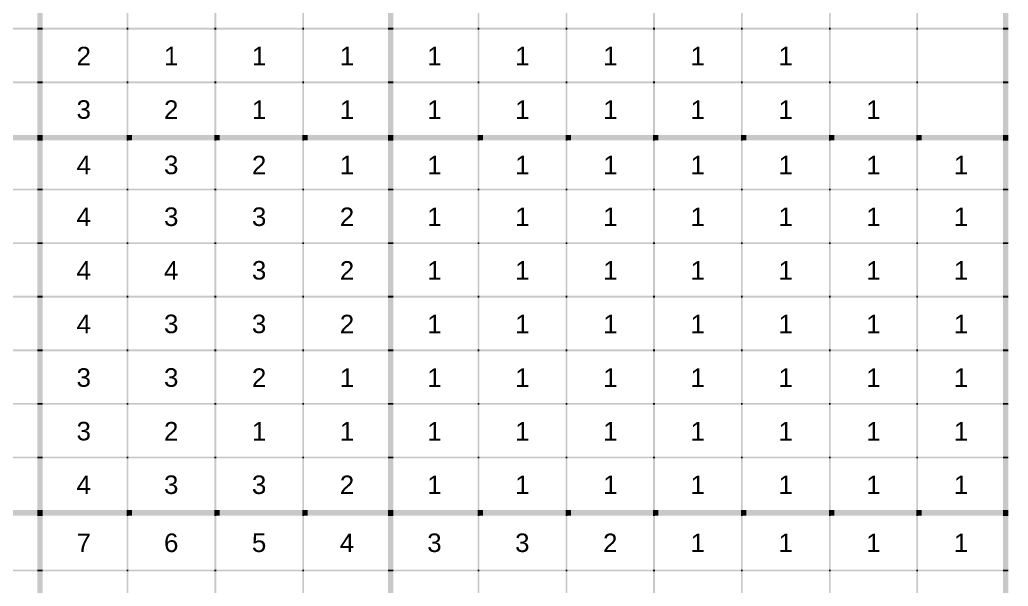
# Model space of a CAD drawing. Header units: inches. Extents: x 4293 to 10865, y -6935 to 441.
# Drawn here: x 5307 to 5572.8, y -169.7 to -17.5 of the extents above; entities that cross this region are included whole.
import ezdxf

# ---------------------------------------------------------------- set-up
doc = ezdxf.new("R2010")
doc.units = ezdxf.units.IN
doc.header["$MEASUREMENT"] = 0
doc.layers.add('PDF_Text', color=7, linetype='Continuous', lineweight=35)
doc.styles.add('PDF Arial', font='arial.ttf')

# ---------------------------------------------------------------- blocks, each defined once
blk = doc.blocks.new('A$C8dca8dff')
at = {"transparency": 33554610}
for points in [[(3.72, -5.58), (3.74, -5.58), (3.72, -5.7733), (3.74, -5.7733)], [(4.0533, -5.58), (4.06, -5.58), (4.0533, -5.7733), (4.06, -5.7733)], [(4.3817, -5.58), (4.3883, -5.58), (4.3817, -5.7733), (4.3883, -5.7733)], [(4.71, -5.58), (4.7167, -5.58), (4.71, -5.7733), (4.7167, -5.7733)], [(5.03, -5.58), (5.05, -5.58), (5.03, -5.7733), (5.05, -5.7733)], [(5.365, -5.58), (5.3717, -5.58), (5.365, -5.7733), (5.3717, -5.7733)], [(5.6933, -5.58), (5.7, -5.58), (5.6933, -5.7733), (5.7, -5.7733)], [(6.02, -5.58), (6.0267, -5.58), (6.02, -5.7733), (6.0267, -5.7733)], [(6.3483, -5.58), (6.355, -5.58), (6.3483, -5.7733), (6.355, -5.7733)], [(6.6767, -5.58), (6.6833, -5.58), (6.6767, -5.7733), (6.6833, -5.7733)], [(7.0033, -5.58), (7.01, -5.58), (7.0033, -5.7733), (7.01, -5.7733)], [(7.3267, -5.58), (7.3467, -5.58), (7.3267, -5.7733), (7.3467, -5.7733)], [(3.405, -5.7733), (3.72, -5.7733), (3.405, -5.78), (3.72, -5.78)], [(3.72, -5.7733), (3.74, -5.7733), (3.72, -5.78), (3.74, -5.78)], [(3.72, -5.78), (3.74, -5.78), (3.72, -5.9733), (3.74, -5.9733)], [(3.74, -5.7733), (4.0533, -5.7733), (3.74, -5.78), (4.0533, -5.78)], [(4.0533, -5.7733), (4.06, -5.7733), (4.0533, -5.78), (4.06, -5.78)], [(4.0533, -5.78), (4.06, -5.78), (4.0533, -5.9733), (4.06, -5.9733)], [(4.06, -5.7733), (4.3817, -5.7733), (4.06, -5.78), (4.3817, -5.78)], [(4.3817, -5.7733), (4.3883, -5.7733), (4.3817, -5.78), (4.3883, -5.78)], [(4.3817, -5.78), (4.3883, -5.78), (4.3817, -5.9733), (4.3883, -5.9733)], [(4.3883, -5.7733), (4.71, -5.7733), (4.3883, -5.78), (4.71, -5.78)], [(4.71, -5.7733), (4.7167, -5.7733), (4.71, -5.78), (4.7167, -5.78)], [(4.71, -5.78), (4.7167, -5.78), (4.71, -5.9733), (4.7167, -5.9733)], [(4.7167, -5.7733), (5.03, -5.7733), (4.7167, -5.78), (5.03, -5.78)], [(5.03, -5.7733), (5.05, -5.7733), (5.03, -5.78), (5.05, -5.78)], [(5.03, -5.78), (5.05, -5.78), (5.03, -5.9733), (5.05, -5.9733)], [(5.05, -5.7733), (5.365, -5.7733), (5.05, -5.78), (5.365, -5.78)], [(5.365, -5.7733), (5.3717, -5.7733), (5.365, -5.78), (5.3717, -5.78)], [(5.365, -5.78), (5.3717, -5.78), (5.365, -5.9733), (5.3717, -5.9733)], [(5.3717, -5.7733), (5.6933, -5.7733), (5.3717, -5.78), (5.6933, -5.78)], [(5.6933, -5.7733), (5.7, -5.7733), (5.6933, -5.78), (5.7, -5.78)], [(5.6933, -5.78), (5.7, -5.78), (5.6933, -5.9733), (5.7, -5.9733)], [(5.7, -5.7733), (6.02, -5.7733), (5.7, -5.78), (6.02, -5.78)], [(6.02, -5.7733), (6.0267, -5.7733), (6.02, -5.78), (6.0267, -5.78)], [(6.02, -5.78), (6.0267, -5.78), (6.02, -5.9733), (6.0267, -5.9733)], [(6.0267, -5.7733), (6.3483, -5.7733), (6.0267, -5.78), (6.3483, -5.78)], [(6.3483, -5.7733), (6.355, -5.7733), (6.3483, -5.78), (6.355, -5.78)], [(6.3483, -5.78), (6.355, -5.78), (6.3483, -5.9733), (6.355, -5.9733)], [(6.355, -5.7733), (6.6767, -5.7733), (6.355, -5.78), (6.6767, -5.78)], [(6.6767, -5.7733), (6.6833, -5.7733), (6.6767, -5.78), (6.6833, -5.78)], [(6.6767, -5.78), (6.6833, -5.78), (6.6767, -5.9733), (6.6833, -5.9733)], [(6.6833, -5.7733), (7.0033, -5.7733), (6.6833, -5.78), (7.0033, -5.78)], [(7.0033, -5.7733), (7.01, -5.7733), (7.0033, -5.78), (7.01, -5.78)], [(7.0033, -5.78), (7.01, -5.78), (7.0033, -5.9733), (7.01, -5.9733)], [(7.01, -5.7733), (7.3267, -5.7733), (7.01, -5.78), (7.3267, -5.78)], [(7.3267, -5.7733), (7.3467, -5.7733), (7.3267, -5.78), (7.3467, -5.78)], [(7.3267, -5.78), (7.3467, -5.78), (7.3267, -5.9733), (7.3467, -5.9733)], [(3.405, -5.9733), (3.72, -5.9733), (3.405, -5.98), (3.72, -5.98)], [(3.72, -5.9733), (3.74, -5.9733), (3.72, -5.98), (3.74, -5.98)], [(3.72, -5.98), (3.74, -5.98), (3.72, -6.1733), (3.74, -6.1733)], [(3.74, -5.9733), (4.0533, -5.9733), (3.74, -5.98), (4.0533, -5.98)], [(4.0533, -5.9733), (4.06, -5.9733), (4.0533, -5.98), (4.06, -5.98)], [(4.0533, -5.98), (4.06, -5.98), (4.0533, -6.1733), (4.06, -6.1733)], [(4.06, -5.9733), (4.3817, -5.9733), (4.06, -5.98), (4.3817, -5.98)], [(4.3817, -5.9733), (4.3883, -5.9733), (4.3817, -5.98), (4.3883, -5.98)], [(4.3817, -5.98), (4.3883, -5.98), (4.3817, -6.1733), (4.3883, -6.1733)], [(4.3883, -5.9733), (4.71, -5.9733), (4.3883, -5.98), (4.71, -5.98)], [(4.71, -5.9733), (4.7167, -5.9733), (4.71, -5.98), (4.7167, -5.98)], [(4.71, -5.98), (4.7167, -5.98), (4.71, -6.1733), (4.7167, -6.1733)], [(4.7167, -5.9733), (5.03, -5.9733), (4.7167, -5.98), (5.03, -5.98)], [(5.03, -5.9733), (5.05, -5.9733), (5.03, -5.98), (5.05, -5.98)], [(5.03, -5.98), (5.05, -5.98), (5.03, -6.1733), (5.05, -6.1733)], [(5.05, -5.9733), (5.365, -5.9733), (5.05, -5.98), (5.365, -5.98)], [(5.365, -5.9733), (5.3717, -5.9733), (5.365, -5.98), (5.3717, -5.98)], [(5.365, -5.98), (5.3717, -5.98), (5.365, -6.1733), (5.3717, -6.1733)], [(5.3717, -5.9733), (5.6933, -5.9733), (5.3717, -5.98), (5.6933, -5.98)], [(5.6933, -5.9733), (5.7, -5.9733), (5.6933, -5.98), (5.7, -5.98)], [(5.6933, -5.98), (5.7, -5.98), (5.6933, -6.1733), (5.7, -6.1733)], [(5.7, -5.9733), (6.02, -5.9733), (5.7, -5.98), (6.02, -5.98)], [(6.02, -5.9733), (6.0267, -5.9733), (6.02, -5.98), (6.0267, -5.98)], [(6.02, -5.98), (6.0267, -5.98), (6.02, -6.1733), (6.0267, -6.1733)], [(6.0267, -5.9733), (6.3483, -5.9733), (6.0267, -5.98), (6.3483, -5.98)], [(6.3483, -5.9733), (6.355, -5.9733), (6.3483, -5.98), (6.355, -5.98)], [(6.3483, -5.98), (6.355, -5.98), (6.3483, -6.1733), (6.355, -6.1733)], [(6.355, -5.9733), (6.6767, -5.9733), (6.355, -5.98), (6.6767, -5.98)], [(6.6767, -5.9733), (6.6833, -5.9733), (6.6767, -5.98), (6.6833, -5.98)], [(6.6767, -5.98), (6.6833, -5.98), (6.6767, -6.1733), (6.6833, -6.1733)], [(6.6833, -5.9733), (7.0033, -5.9733), (6.6833, -5.98), (7.0033, -5.98)], [(7.0033, -5.9733), (7.01, -5.9733), (7.0033, -5.98), (7.01, -5.98)], [(7.0033, -5.98), (7.01, -5.98), (7.0033, -6.1733), (7.01, -6.1733)], [(7.01, -5.9733), (7.3267, -5.9733), (7.01, -5.98), (7.3267, -5.98)], [(7.3267, -5.9733), (7.3467, -5.9733), (7.3267, -5.98), (7.3467, -5.98)], [(7.3267, -5.98), (7.3467, -5.98), (7.3267, -6.1733), (7.3467, -6.1733)], [(3.4183, -6.1733), (3.72, -6.1733), (3.4183, -6.1933), (3.72, -6.1933)], [(3.72, -6.1733), (3.74, -6.1733), (3.72, -6.195), (3.74, -6.195)], [(3.72, -6.195), (3.74, -6.195), (3.72, -6.3733), (3.74, -6.3733)], [(3.74, -6.1733), (4.0533, -6.1733), (3.74, -6.1933), (4.0533, -6.1933)], [(4.0533, -6.1733), (4.0733, -6.1733), (4.0533, -6.1933), (4.0733, -6.1933)], [(4.0533, -6.1933), (4.06, -6.1933), (4.0533, -6.195), (4.06, -6.195)], [(4.0533, -6.195), (4.06, -6.195), (4.0533, -6.3733), (4.06, -6.3733)], [(4.0733, -6.1733), (4.3817, -6.1733), (4.0733, -6.1933), (4.3817, -6.1933)], [(4.3817, -6.1733), (4.4017, -6.1733), (4.3817, -6.1933), (4.4017, -6.1933)], [(4.3817, -6.1933), (4.3883, -6.1933), (4.3817, -6.195), (4.3883, -6.195)], [(4.3817, -6.195), (4.3883, -6.195), (4.3817, -6.3733), (4.3883, -6.3733)], [(4.4017, -6.1733), (4.71, -6.1733), (4.4017, -6.1933), (4.71, -6.1933)], [(4.71, -6.1733), (4.73, -6.1733), (4.71, -6.1933), (4.73, -6.1933)], [(4.71, -6.1933), (4.7167, -6.1933), (4.71, -6.195), (4.7167, -6.195)], [(4.71, -6.195), (4.7167, -6.195), (4.71, -6.3733), (4.7167, -6.3733)], [(4.73, -6.1733), (5.03, -6.1733), (4.73, -6.1933), (5.03, -6.1933)], [(5.03, -6.1733), (5.05, -6.1733), (5.03, -6.195), (5.05, -6.195)], [(5.03, -6.195), (5.05, -6.195), (5.03, -6.3733), (5.05, -6.3733)], [(5.05, -6.1733), (5.365, -6.1733), (5.05, -6.1933), (5.365, -6.1933)], [(5.365, -6.1733), (5.385, -6.1733), (5.365, -6.1933), (5.385, -6.1933)], [(5.365, -6.1933), (5.3717, -6.1933), (5.365, -6.195), (5.3717, -6.195)], [(5.365, -6.195), (5.3717, -6.195), (5.365, -6.3733), (5.3717, -6.3733)], [(5.385, -6.1733), (5.6933, -6.1733), (5.385, -6.1933), (5.6933, -6.1933)], [(5.6933, -6.1733), (5.7133, -6.1733), (5.6933, -6.1933), (5.7133, -6.1933)], [(5.6933, -6.1933), (5.7, -6.1933), (5.6933, -6.195), (5.7, -6.195)], [(5.6933, -6.195), (5.7, -6.195), (5.6933, -6.3733), (5.7, -6.3733)], [(5.7133, -6.1733), (6.02, -6.1733), (5.7133, -6.1933), (6.02, -6.1933)], [(6.02, -6.1733), (6.04, -6.1733), (6.02, -6.1933), (6.04, -6.1933)], [(6.02, -6.1933), (6.0267, -6.1933), (6.02, -6.195), (6.0267, -6.195)], [(6.02, -6.195), (6.0267, -6.195), (6.02, -6.3733), (6.0267, -6.3733)], [(6.04, -6.1733), (6.3483, -6.1733), (6.04, -6.1933), (6.3483, -6.1933)], [(6.3483, -6.1733), (6.3683, -6.1733), (6.3483, -6.1933), (6.3683, -6.1933)], [(6.3483, -6.1933), (6.355, -6.1933), (6.3483, -6.195), (6.355, -6.195)], [(6.3483, -6.195), (6.355, -6.195), (6.3483, -6.3733), (6.355, -6.3733)], [(6.3683, -6.1733), (6.6767, -6.1733), (6.3683, -6.1933), (6.6767, -6.1933)], [(6.6767, -6.1733), (6.6967, -6.1733), (6.6767, -6.1933), (6.6967, -6.1933)], [(6.6767, -6.1933), (6.6833, -6.1933), (6.6767, -6.195), (6.6833, -6.195)], [(6.6767, -6.195), (6.6833, -6.195), (6.6767, -6.3733), (6.6833, -6.3733)], [(6.6967, -6.1733), (7.0033, -6.1733), (6.6967, -6.1933), (7.0033, -6.1933)], [(7.0033, -6.1733), (7.0233, -6.1733), (7.0033, -6.1933), (7.0233, -6.1933)], [(7.0033, -6.1933), (7.01, -6.1933), (7.0033, -6.195), (7.01, -6.195)], [(7.0033, -6.195), (7.01, -6.195), (7.0033, -6.3733), (7.01, -6.3733)], [(7.0233, -6.1733), (7.3267, -6.1733), (7.0233, -6.1933), (7.3267, -6.1933)], [(7.3267, -6.1733), (7.3467, -6.1733), (7.3267, -6.195), (7.3467, -6.195)], [(7.3267, -6.195), (7.3467, -6.195), (7.3267, -6.3733), (7.3467, -6.3733)], [(3.405, -6.3733), (3.72, -6.3733), (3.405, -6.38), (3.72, -6.38)], [(3.72, -6.3733), (3.74, -6.3733), (3.72, -6.38), (3.74, -6.38)], [(3.72, -6.38), (3.74, -6.38), (3.72, -6.5733), (3.74, -6.5733)], [(3.74, -6.3733), (4.0533, -6.3733), (3.74, -6.38), (4.0533, -6.38)], [(4.0533, -6.3733), (4.06, -6.3733), (4.0533, -6.38), (4.06, -6.38)], [(4.0533, -6.38), (4.06, -6.38), (4.0533, -6.5733), (4.06, -6.5733)], [(4.06, -6.3733), (4.3817, -6.3733), (4.06, -6.38), (4.3817, -6.38)], [(4.3817, -6.3733), (4.3883, -6.3733), (4.3817, -6.38), (4.3883, -6.38)], [(4.3817, -6.38), (4.3883, -6.38), (4.3817, -6.5733), (4.3883, -6.5733)], [(4.3883, -6.3733), (4.71, -6.3733), (4.3883, -6.38), (4.71, -6.38)], [(4.71, -6.3733), (4.7167, -6.3733), (4.71, -6.38), (4.7167, -6.38)], [(4.71, -6.38), (4.7167, -6.38), (4.71, -6.5733), (4.7167, -6.5733)], [(4.7167, -6.3733), (5.03, -6.3733), (4.7167, -6.38), (5.03, -6.38)], [(5.03, -6.3733), (5.05, -6.3733), (5.03, -6.38), (5.05, -6.38)], [(5.03, -6.38), (5.05, -6.38), (5.03, -6.5733), (5.05, -6.5733)], [(5.05, -6.3733), (5.365, -6.3733), (5.05, -6.38), (5.365, -6.38)], [(5.365, -6.3733), (5.3717, -6.3733), (5.365, -6.38), (5.3717, -6.38)], [(5.365, -6.38), (5.3717, -6.38), (5.365, -6.5733), (5.3717, -6.5733)], [(5.3717, -6.3733), (5.6933, -6.3733), (5.3717, -6.38), (5.6933, -6.38)], [(5.6933, -6.3733), (5.7, -6.3733), (5.6933, -6.38), (5.7, -6.38)], [(5.6933, -6.38), (5.7, -6.38), (5.6933, -6.5733), (5.7, -6.5733)], [(5.7, -6.3733), (6.02, -6.3733), (5.7, -6.38), (6.02, -6.38)], [(6.02, -6.3733), (6.0267, -6.3733), (6.02, -6.38), (6.0267, -6.38)], [(6.02, -6.38), (6.0267, -6.38), (6.02, -6.5733), (6.0267, -6.5733)], [(6.0267, -6.3733), (6.3483, -6.3733), (6.0267, -6.38), (6.3483, -6.38)], [(6.3483, -6.3733), (6.355, -6.3733), (6.3483, -6.38), (6.355, -6.38)], [(6.3483, -6.38), (6.355, -6.38), (6.3483, -6.5733), (6.355, -6.5733)], [(6.355, -6.3733), (6.6767, -6.3733), (6.355, -6.38), (6.6767, -6.38)], [(6.6767, -6.3733), (6.6833, -6.3733), (6.6767, -6.38), (6.6833, -6.38)], [(6.6767, -6.38), (6.6833, -6.38), (6.6767, -6.5733), (6.6833, -6.5733)], [(6.6833, -6.3733), (7.0033, -6.3733), (6.6833, -6.38), (7.0033, -6.38)], [(7.0033, -6.3733), (7.01, -6.3733), (7.0033, -6.38), (7.01, -6.38)], [(7.0033, -6.38), (7.01, -6.38), (7.0033, -6.5733), (7.01, -6.5733)], [(7.01, -6.3733), (7.3267, -6.3733), (7.01, -6.38), (7.3267, -6.38)], [(7.3267, -6.3733), (7.3467, -6.3733), (7.3267, -6.38), (7.3467, -6.38)], [(7.3267, -6.38), (7.3467, -6.38), (7.3267, -6.5733), (7.3467, -6.5733)], [(3.405, -6.5733), (3.72, -6.5733), (3.405, -6.58), (3.72, -6.58)], [(3.72, -6.5733), (3.74, -6.5733), (3.72, -6.58), (3.74, -6.58)], [(3.72, -6.58), (3.74, -6.58), (3.72, -6.7733), (3.74, -6.7733)], [(3.74, -6.5733), (4.0533, -6.5733), (3.74, -6.58), (4.0533, -6.58)], [(4.0533, -6.5733), (4.06, -6.5733), (4.0533, -6.58), (4.06, -6.58)], [(4.0533, -6.58), (4.06, -6.58), (4.0533, -6.7733), (4.06, -6.7733)], [(4.06, -6.5733), (4.3817, -6.5733), (4.06, -6.58), (4.3817, -6.58)], [(4.3817, -6.5733), (4.3883, -6.5733), (4.3817, -6.58), (4.3883, -6.58)], [(4.3817, -6.58), (4.3883, -6.58), (4.3817, -6.7733), (4.3883, -6.7733)], [(4.3883, -6.5733), (4.71, -6.5733), (4.3883, -6.58), (4.71, -6.58)], [(4.71, -6.5733), (4.7167, -6.5733), (4.71, -6.58), (4.7167, -6.58)], [(4.71, -6.58), (4.7167, -6.58), (4.71, -6.7733), (4.7167, -6.7733)], [(4.7167, -6.5733), (5.03, -6.5733), (4.7167, -6.58), (5.03, -6.58)], [(5.03, -6.5733), (5.05, -6.5733), (5.03, -6.58), (5.05, -6.58)], [(5.03, -6.58), (5.05, -6.58), (5.03, -6.7733), (5.05, -6.7733)], [(5.05, -6.5733), (5.365, -6.5733), (5.05, -6.58), (5.365, -6.58)], [(5.365, -6.5733), (5.3717, -6.5733), (5.365, -6.58), (5.3717, -6.58)], [(5.365, -6.58), (5.3717, -6.58), (5.365, -6.7733), (5.3717, -6.7733)], [(5.3717, -6.5733), (5.6933, -6.5733), (5.3717, -6.58), (5.6933, -6.58)], [(5.6933, -6.5733), (5.7, -6.5733), (5.6933, -6.58), (5.7, -6.58)], [(5.6933, -6.58), (5.7, -6.58), (5.6933, -6.7733), (5.7, -6.7733)], [(5.7, -6.5733), (6.02, -6.5733), (5.7, -6.58), (6.02, -6.58)], [(6.02, -6.5733), (6.0267, -6.5733), (6.02, -6.58), (6.0267, -6.58)], [(6.02, -6.58), (6.0267, -6.58), (6.02, -6.7733), (6.0267, -6.7733)], [(6.0267, -6.5733), (6.3483, -6.5733), (6.0267, -6.58), (6.3483, -6.58)], [(6.3483, -6.5733), (6.355, -6.5733), (6.3483, -6.58), (6.355, -6.58)], [(6.3483, -6.58), (6.355, -6.58), (6.3483, -6.7733), (6.355, -6.7733)], [(6.355, -6.5733), (6.6767, -6.5733), (6.355, -6.58), (6.6767, -6.58)], [(6.6767, -6.5733), (6.6833, -6.5733), (6.6767, -6.58), (6.6833, -6.58)], [(6.6767, -6.58), (6.6833, -6.58), (6.6767, -6.7733), (6.6833, -6.7733)], [(6.6833, -6.5733), (7.0033, -6.5733), (6.6833, -6.58), (7.0033, -6.58)], [(7.0033, -6.5733), (7.01, -6.5733), (7.0033, -6.58), (7.01, -6.58)], [(7.0033, -6.58), (7.01, -6.58), (7.0033, -6.7733), (7.01, -6.7733)], [(7.01, -6.5733), (7.3267, -6.5733), (7.01, -6.58), (7.3267, -6.58)], [(7.3267, -6.5733), (7.3467, -6.5733), (7.3267, -6.58), (7.3467, -6.58)], [(7.3267, -6.58), (7.3467, -6.58), (7.3267, -6.7733), (7.3467, -6.7733)], [(3.405, -6.7733), (3.72, -6.7733), (3.405, -6.78), (3.72, -6.78)], [(3.72, -6.7733), (3.74, -6.7733), (3.72, -6.78), (3.74, -6.78)], [(3.72, -6.78), (3.74, -6.78), (3.72, -6.9733), (3.74, -6.9733)], [(3.74, -6.7733), (4.0533, -6.7733), (3.74, -6.78), (4.0533, -6.78)], [(4.0533, -6.7733), (4.06, -6.7733), (4.0533, -6.78), (4.06, -6.78)], [(4.0533, -6.78), (4.06, -6.78), (4.0533, -6.9733), (4.06, -6.9733)], [(4.06, -6.7733), (4.3817, -6.7733), (4.06, -6.78), (4.3817, -6.78)], [(4.3817, -6.7733), (4.3883, -6.7733), (4.3817, -6.78), (4.3883, -6.78)], [(4.3817, -6.78), (4.3883, -6.78), (4.3817, -6.9733), (4.3883, -6.9733)], [(4.3883, -6.7733), (4.71, -6.7733), (4.3883, -6.78), (4.71, -6.78)], [(4.71, -6.7733), (4.7167, -6.7733), (4.71, -6.78), (4.7167, -6.78)], [(4.71, -6.78), (4.7167, -6.78), (4.71, -6.9733), (4.7167, -6.9733)], [(4.7167, -6.7733), (5.03, -6.7733), (4.7167, -6.78), (5.03, -6.78)], [(5.03, -6.7733), (5.05, -6.7733), (5.03, -6.78), (5.05, -6.78)], [(5.03, -6.78), (5.05, -6.78), (5.03, -6.9733), (5.05, -6.9733)], [(5.05, -6.7733), (5.365, -6.7733), (5.05, -6.78), (5.365, -6.78)], [(5.365, -6.7733), (5.3717, -6.7733), (5.365, -6.78), (5.3717, -6.78)], [(5.365, -6.78), (5.3717, -6.78), (5.365, -6.9733), (5.3717, -6.9733)], [(5.3717, -6.7733), (5.6933, -6.7733), (5.3717, -6.78), (5.6933, -6.78)], [(5.6933, -6.7733), (5.7, -6.7733), (5.6933, -6.78), (5.7, -6.78)], [(5.6933, -6.78), (5.7, -6.78), (5.6933, -6.9733), (5.7, -6.9733)], [(5.7, -6.7733), (6.02, -6.7733), (5.7, -6.78), (6.02, -6.78)], [(6.02, -6.7733), (6.0267, -6.7733), (6.02, -6.78), (6.0267, -6.78)], [(6.02, -6.78), (6.0267, -6.78), (6.02, -6.9733), (6.0267, -6.9733)], [(6.0267, -6.7733), (6.3483, -6.7733), (6.0267, -6.78), (6.3483, -6.78)], [(6.3483, -6.7733), (6.355, -6.7733), (6.3483, -6.78), (6.355, -6.78)], [(6.3483, -6.78), (6.355, -6.78), (6.3483, -6.9733), (6.355, -6.9733)], [(6.355, -6.7733), (6.6767, -6.7733), (6.355, -6.78), (6.6767, -6.78)], [(6.6767, -6.7733), (6.6833, -6.7733), (6.6767, -6.78), (6.6833, -6.78)], [(6.6767, -6.78), (6.6833, -6.78), (6.6767, -6.9733), (6.6833, -6.9733)], [(6.6833, -6.7733), (7.0033, -6.7733), (6.6833, -6.78), (7.0033, -6.78)], [(7.0033, -6.7733), (7.01, -6.7733), (7.0033, -6.78), (7.01, -6.78)], [(7.0033, -6.78), (7.01, -6.78), (7.0033, -6.9733), (7.01, -6.9733)], [(7.01, -6.7733), (7.3267, -6.7733), (7.01, -6.78), (7.3267, -6.78)], [(7.3267, -6.7733), (7.3467, -6.7733), (7.3267, -6.78), (7.3467, -6.78)], [(7.3267, -6.78), (7.3467, -6.78), (7.3267, -6.9733), (7.3467, -6.9733)], [(3.405, -6.9733), (3.72, -6.9733), (3.405, -6.98), (3.72, -6.98)], [(3.72, -6.9733), (3.74, -6.9733), (3.72, -6.98), (3.74, -6.98)], [(3.74, -6.9733), (4.0533, -6.9733), (3.74, -6.98), (4.0533, -6.98)], [(4.0533, -6.9733), (4.06, -6.9733), (4.0533, -6.98), (4.06, -6.98)], [(4.06, -6.9733), (4.3817, -6.9733), (4.06, -6.98), (4.3817, -6.98)], [(4.3817, -6.9733), (4.3883, -6.9733), (4.3817, -6.98), (4.3883, -6.98)], [(4.3883, -6.9733), (4.71, -6.9733), (4.3883, -6.98), (4.71, -6.98)], [(4.71, -6.9733), (4.7167, -6.9733), (4.71, -6.98), (4.7167, -6.98)], [(4.7167, -6.9733), (5.03, -6.9733), (4.7167, -6.98), (5.03, -6.98)], [(5.03, -6.9733), (5.05, -6.9733), (5.03, -6.98), (5.05, -6.98)], [(5.05, -6.9733), (5.365, -6.9733), (5.05, -6.98), (5.365, -6.98)], [(5.365, -6.9733), (5.3717, -6.9733), (5.365, -6.98), (5.3717, -6.98)], [(5.3717, -6.9733), (5.6933, -6.9733), (5.3717, -6.98), (5.6933, -6.98)], [(5.6933, -6.9733), (5.7, -6.9733), (5.6933, -6.98), (5.7, -6.98)], [(5.7, -6.9733), (6.02, -6.9733), (5.7, -6.98), (6.02, -6.98)], [(6.02, -6.9733), (6.0267, -6.9733), (6.02, -6.98), (6.0267, -6.98)], [(6.0267, -6.9733), (6.3483, -6.9733), (6.0267, -6.98), (6.3483, -6.98)], [(6.3483, -6.9733), (6.355, -6.9733), (6.3483, -6.98), (6.355, -6.98)], [(6.355, -6.9733), (6.6767, -6.9733), (6.355, -6.98), (6.6767, -6.98)], [(6.6767, -6.9733), (6.6833, -6.9733), (6.6767, -6.98), (6.6833, -6.98)], [(6.6833, -6.9733), (7.0033, -6.9733), (6.6833, -6.98), (7.0033, -6.98)], [(7.0033, -6.9733), (7.01, -6.9733), (7.0033, -6.98), (7.01, -6.98)], [(7.01, -6.9733), (7.3267, -6.9733), (7.01, -6.98), (7.3267, -6.98)], [(7.3267, -6.9733), (7.3467, -6.9733), (7.3267, -6.98), (7.3467, -6.98)], [(3.72, -6.98), (3.74, -6.98), (3.72, -7.1733), (3.74, -7.1733)], [(4.0533, -6.98), (4.06, -6.98), (4.0533, -7.1733), (4.06, -7.1733)], [(4.3817, -6.98), (4.3883, -6.98), (4.3817, -7.1733), (4.3883, -7.1733)], [(4.71, -6.98), (4.7167, -6.98), (4.71, -7.1733), (4.7167, -7.1733)], [(5.03, -6.98), (5.05, -6.98), (5.03, -7.1733), (5.05, -7.1733)], [(5.365, -6.98), (5.3717, -6.98), (5.365, -7.1733), (5.3717, -7.1733)], [(5.6933, -6.98), (5.7, -6.98), (5.6933, -7.1733), (5.7, -7.1733)], [(6.02, -6.98), (6.0267, -6.98), (6.02, -7.1733), (6.0267, -7.1733)], [(6.3483, -6.98), (6.355, -6.98), (6.3483, -7.1733), (6.355, -7.1733)], [(6.6767, -6.98), (6.6833, -6.98), (6.6767, -7.1733), (6.6833, -7.1733)], [(7.0033, -6.98), (7.01, -6.98), (7.0033, -7.1733), (7.01, -7.1733)], [(7.3267, -6.98), (7.3467, -6.98), (7.3267, -7.1733), (7.3467, -7.1733)], [(3.405, -7.1733), (3.72, -7.1733), (3.405, -7.18), (3.72, -7.18)], [(3.72, -7.1733), (3.74, -7.1733), (3.72, -7.18), (3.74, -7.18)], [(3.72, -7.18), (3.74, -7.18), (3.72, -7.3733), (3.74, -7.3733)], [(3.74, -7.1733), (4.0533, -7.1733), (3.74, -7.18), (4.0533, -7.18)], [(4.0533, -7.1733), (4.06, -7.1733), (4.0533, -7.18), (4.06, -7.18)], [(4.0533, -7.18), (4.06, -7.18), (4.0533, -7.3733), (4.06, -7.3733)], [(4.06, -7.1733), (4.3817, -7.1733), (4.06, -7.18), (4.3817, -7.18)], [(4.3817, -7.1733), (4.3883, -7.1733), (4.3817, -7.18), (4.3883, -7.18)], [(4.3817, -7.18), (4.3883, -7.18), (4.3817, -7.3733), (4.3883, -7.3733)], [(4.3883, -7.1733), (4.71, -7.1733), (4.3883, -7.18), (4.71, -7.18)], [(4.71, -7.1733), (4.7167, -7.1733), (4.71, -7.18), (4.7167, -7.18)], [(4.71, -7.18), (4.7167, -7.18), (4.71, -7.3733), (4.7167, -7.3733)], [(4.7167, -7.1733), (5.03, -7.1733), (4.7167, -7.18), (5.03, -7.18)], [(5.03, -7.1733), (5.05, -7.1733), (5.03, -7.18), (5.05, -7.18)], [(5.03, -7.18), (5.05, -7.18), (5.03, -7.3733), (5.05, -7.3733)], [(5.05, -7.1733), (5.365, -7.1733), (5.05, -7.18), (5.365, -7.18)], [(5.365, -7.1733), (5.3717, -7.1733), (5.365, -7.18), (5.3717, -7.18)], [(5.365, -7.18), (5.3717, -7.18), (5.365, -7.3733), (5.3717, -7.3733)], [(5.3717, -7.1733), (5.6933, -7.1733), (5.3717, -7.18), (5.6933, -7.18)], [(5.6933, -7.1733), (5.7, -7.1733), (5.6933, -7.18), (5.7, -7.18)], [(5.6933, -7.18), (5.7, -7.18), (5.6933, -7.3733), (5.7, -7.3733)], [(5.7, -7.1733), (6.02, -7.1733), (5.7, -7.18), (6.02, -7.18)], [(6.02, -7.1733), (6.0267, -7.1733), (6.02, -7.18), (6.0267, -7.18)], [(6.02, -7.18), (6.0267, -7.18), (6.02, -7.3733), (6.0267, -7.3733)], [(6.0267, -7.1733), (6.3483, -7.1733), (6.0267, -7.18), (6.3483, -7.18)], [(6.3483, -7.1733), (6.355, -7.1733), (6.3483, -7.18), (6.355, -7.18)], [(6.3483, -7.18), (6.355, -7.18), (6.3483, -7.3733), (6.355, -7.3733)], [(6.355, -7.1733), (6.6767, -7.1733), (6.355, -7.18), (6.6767, -7.18)], [(6.6767, -7.1733), (6.6833, -7.1733), (6.6767, -7.18), (6.6833, -7.18)], [(6.6767, -7.18), (6.6833, -7.18), (6.6767, -7.3733), (6.6833, -7.3733)], [(6.6833, -7.1733), (7.0033, -7.1733), (6.6833, -7.18), (7.0033, -7.18)], [(7.0033, -7.1733), (7.01, -7.1733), (7.0033, -7.18), (7.01, -7.18)], [(7.0033, -7.18), (7.01, -7.18), (7.0033, -7.3733), (7.01, -7.3733)], [(7.01, -7.1733), (7.3267, -7.1733), (7.01, -7.18), (7.3267, -7.18)], [(7.3267, -7.1733), (7.3467, -7.1733), (7.3267, -7.18), (7.3467, -7.18)], [(7.3267, -7.18), (7.3467, -7.18), (7.3267, -7.3733), (7.3467, -7.3733)], [(3.405, -7.3733), (3.72, -7.3733), (3.405, -7.38), (3.72, -7.38)], [(3.72, -7.3733), (3.74, -7.3733), (3.72, -7.38), (3.74, -7.38)], [(3.72, -7.38), (3.74, -7.38), (3.72, -7.5733), (3.74, -7.5733)], [(3.74, -7.3733), (4.0533, -7.3733), (3.74, -7.38), (4.0533, -7.38)], [(4.0533, -7.3733), (4.06, -7.3733), (4.0533, -7.38), (4.06, -7.38)], [(4.0533, -7.38), (4.06, -7.38), (4.0533, -7.5733), (4.06, -7.5733)], [(4.06, -7.3733), (4.3817, -7.3733), (4.06, -7.38), (4.3817, -7.38)], [(4.3817, -7.3733), (4.3883, -7.3733), (4.3817, -7.38), (4.3883, -7.38)], [(4.3817, -7.38), (4.3883, -7.38), (4.3817, -7.5733), (4.3883, -7.5733)], [(4.3883, -7.3733), (4.71, -7.3733), (4.3883, -7.38), (4.71, -7.38)], [(4.71, -7.3733), (4.7167, -7.3733), (4.71, -7.38), (4.7167, -7.38)], [(4.71, -7.38), (4.7167, -7.38), (4.71, -7.5733), (4.7167, -7.5733)], [(4.7167, -7.3733), (5.03, -7.3733), (4.7167, -7.38), (5.03, -7.38)], [(5.03, -7.3733), (5.05, -7.3733), (5.03, -7.38), (5.05, -7.38)], [(5.03, -7.38), (5.05, -7.38), (5.03, -7.5733), (5.05, -7.5733)], [(5.05, -7.3733), (5.365, -7.3733), (5.05, -7.38), (5.365, -7.38)], [(5.365, -7.3733), (5.3717, -7.3733), (5.365, -7.38), (5.3717, -7.38)], [(5.365, -7.38), (5.3717, -7.38), (5.365, -7.5733), (5.3717, -7.5733)], [(5.3717, -7.3733), (5.6933, -7.3733), (5.3717, -7.38), (5.6933, -7.38)], [(5.6933, -7.3733), (5.7, -7.3733), (5.6933, -7.38), (5.7, -7.38)], [(5.6933, -7.38), (5.7, -7.38), (5.6933, -7.5733), (5.7, -7.5733)], [(5.7, -7.3733), (6.02, -7.3733), (5.7, -7.38), (6.02, -7.38)], [(6.02, -7.3733), (6.0267, -7.3733), (6.02, -7.38), (6.0267, -7.38)], [(6.02, -7.38), (6.0267, -7.38), (6.02, -7.5733), (6.0267, -7.5733)], [(6.0267, -7.3733), (6.3483, -7.3733), (6.0267, -7.38), (6.3483, -7.38)], [(6.3483, -7.3733), (6.355, -7.3733), (6.3483, -7.38), (6.355, -7.38)], [(6.3483, -7.38), (6.355, -7.38), (6.3483, -7.5733), (6.355, -7.5733)], [(6.355, -7.3733), (6.6767, -7.3733), (6.355, -7.38), (6.6767, -7.38)], [(6.6767, -7.3733), (6.6833, -7.3733), (6.6767, -7.38), (6.6833, -7.38)], [(6.6767, -7.38), (6.6833, -7.38), (6.6767, -7.5733), (6.6833, -7.5733)], [(6.6833, -7.3733), (7.0033, -7.3733), (6.6833, -7.38), (7.0033, -7.38)], [(7.0033, -7.3733), (7.01, -7.3733), (7.0033, -7.38), (7.01, -7.38)], [(7.0033, -7.38), (7.01, -7.38), (7.0033, -7.5733), (7.01, -7.5733)], [(7.01, -7.3733), (7.3267, -7.3733), (7.01, -7.38), (7.3267, -7.38)], [(7.3267, -7.3733), (7.3467, -7.3733), (7.3267, -7.38), (7.3467, -7.38)], [(7.3267, -7.38), (7.3467, -7.38), (7.3267, -7.5733), (7.3467, -7.5733)], [(3.4183, -7.5733), (3.72, -7.5733), (3.4183, -7.5933), (3.72, -7.5933)], [(3.72, -7.5733), (3.74, -7.5733), (3.72, -7.595), (3.74, -7.595)], [(3.72, -7.595), (3.74, -7.595), (3.72, -7.795), (3.74, -7.795)], [(3.74, -7.5733), (4.0533, -7.5733), (3.74, -7.5933), (4.0533, -7.5933)], [(4.0533, -7.5733), (4.0733, -7.5733), (4.0533, -7.5933), (4.0733, -7.5933)], [(4.0533, -7.5933), (4.06, -7.5933), (4.0533, -7.595), (4.06, -7.595)], [(4.0533, -7.595), (4.06, -7.595), (4.0533, -7.795), (4.06, -7.795)], [(4.0733, -7.5733), (4.3817, -7.5733), (4.0733, -7.5933), (4.3817, -7.5933)], [(4.3817, -7.5733), (4.4017, -7.5733), (4.3817, -7.5933), (4.4017, -7.5933)], [(4.3817, -7.5933), (4.3883, -7.5933), (4.3817, -7.595), (4.3883, -7.595)], [(4.3817, -7.595), (4.3883, -7.595), (4.3817, -7.795), (4.3883, -7.795)], [(4.4017, -7.5733), (4.71, -7.5733), (4.4017, -7.5933), (4.71, -7.5933)], [(4.71, -7.5733), (4.73, -7.5733), (4.71, -7.5933), (4.73, -7.5933)], [(4.71, -7.5933), (4.7167, -7.5933), (4.71, -7.595), (4.7167, -7.595)], [(4.71, -7.595), (4.7167, -7.595), (4.71, -7.795), (4.7167, -7.795)], [(4.73, -7.5733), (5.03, -7.5733), (4.73, -7.5933), (5.03, -7.5933)], [(5.03, -7.5733), (5.05, -7.5733), (5.03, -7.595), (5.05, -7.595)], [(5.03, -7.595), (5.05, -7.595), (5.03, -7.795), (5.05, -7.795)], [(5.05, -7.5733), (5.365, -7.5733), (5.05, -7.5933), (5.365, -7.5933)], [(5.365, -7.5733), (5.385, -7.5733), (5.365, -7.5933), (5.385, -7.5933)], [(5.365, -7.5933), (5.3717, -7.5933), (5.365, -7.595), (5.3717, -7.595)], [(5.365, -7.595), (5.3717, -7.595), (5.365, -7.795), (5.3717, -7.795)], [(5.385, -7.5733), (5.6933, -7.5733), (5.385, -7.5933), (5.6933, -7.5933)], [(5.6933, -7.5733), (5.7133, -7.5733), (5.6933, -7.5933), (5.7133, -7.5933)], [(5.6933, -7.5933), (5.7, -7.5933), (5.6933, -7.595), (5.7, -7.595)], [(5.6933, -7.595), (5.7, -7.595), (5.6933, -7.795), (5.7, -7.795)], [(5.7133, -7.5733), (6.02, -7.5733), (5.7133, -7.5933), (6.02, -7.5933)], [(6.02, -7.5733), (6.04, -7.5733), (6.02, -7.5933), (6.04, -7.5933)], [(6.02, -7.5933), (6.0267, -7.5933), (6.02, -7.595), (6.0267, -7.595)], [(6.02, -7.595), (6.0267, -7.595), (6.02, -7.795), (6.0267, -7.795)], [(6.04, -7.5733), (6.3483, -7.5733), (6.04, -7.5933), (6.3483, -7.5933)], [(6.3483, -7.5733), (6.3683, -7.5733), (6.3483, -7.5933), (6.3683, -7.5933)], [(6.3483, -7.5933), (6.355, -7.5933), (6.3483, -7.595), (6.355, -7.595)], [(6.3483, -7.595), (6.355, -7.595), (6.3483, -7.795), (6.355, -7.795)], [(6.3683, -7.5733), (6.6767, -7.5733), (6.3683, -7.5933), (6.6767, -7.5933)], [(6.6767, -7.5733), (6.6967, -7.5733), (6.6767, -7.5933), (6.6967, -7.5933)], [(6.6767, -7.5933), (6.6833, -7.5933), (6.6767, -7.595), (6.6833, -7.595)], [(6.6767, -7.595), (6.6833, -7.595), (6.6767, -7.795), (6.6833, -7.795)], [(6.6967, -7.5733), (7.0033, -7.5733), (6.6967, -7.5933), (7.0033, -7.5933)], [(7.0033, -7.5733), (7.0233, -7.5733), (7.0033, -7.5933), (7.0233, -7.5933)], [(7.0033, -7.5933), (7.01, -7.5933), (7.0033, -7.595), (7.01, -7.595)], [(7.0033, -7.595), (7.01, -7.595), (7.0033, -7.795), (7.01, -7.795)], [(7.0233, -7.5733), (7.3267, -7.5733), (7.0233, -7.5933), (7.3267, -7.5933)], [(7.3267, -7.5733), (7.3467, -7.5733), (7.3267, -7.595), (7.3467, -7.595)], [(7.3267, -7.595), (7.3467, -7.595), (7.3267, -7.795), (7.3467, -7.795)], [(3.405, -7.795), (3.72, -7.795), (3.405, -7.8017), (3.72, -7.8017)], [(3.72, -7.795), (3.74, -7.795), (3.72, -7.8017), (3.74, -7.8017)], [(3.72, -7.8017), (3.74, -7.8017), (3.72, -8.015), (3.74, -8.015)], [(3.74, -7.795), (4.0533, -7.795), (3.74, -7.8017), (4.0533, -7.8017)], [(4.0533, -7.795), (4.06, -7.795), (4.0533, -7.8017), (4.06, -7.8017)], [(4.0533, -7.8017), (4.06, -7.8017), (4.0533, -8.015), (4.06, -8.015)], [(4.06, -7.795), (4.3817, -7.795), (4.06, -7.8017), (4.3817, -7.8017)], [(4.3817, -7.795), (4.3883, -7.795), (4.3817, -7.8017), (4.3883, -7.8017)], [(4.3817, -7.8017), (4.3883, -7.8017), (4.3817, -8.015), (4.3883, -8.015)], [(4.3883, -7.795), (4.71, -7.795), (4.3883, -7.8017), (4.71, -7.8017)], [(4.71, -7.795), (4.7167, -7.795), (4.71, -7.8017), (4.7167, -7.8017)], [(4.71, -7.8017), (4.7167, -7.8017), (4.71, -8.015), (4.7167, -8.015)], [(4.7167, -7.795), (5.03, -7.795), (4.7167, -7.8017), (5.03, -7.8017)], [(5.03, -7.795), (5.05, -7.795), (5.03, -7.8017), (5.05, -7.8017)], [(5.03, -7.8017), (5.05, -7.8017), (5.03, -8.015), (5.05, -8.015)], [(5.05, -7.795), (5.365, -7.795), (5.05, -7.8017), (5.365, -7.8017)], [(5.365, -7.795), (5.3717, -7.795), (5.365, -7.8017), (5.3717, -7.8017)], [(5.365, -7.8017), (5.3717, -7.8017), (5.365, -8.015), (5.3717, -8.015)], [(5.3717, -7.795), (5.6933, -7.795), (5.3717, -7.8017), (5.6933, -7.8017)], [(5.6933, -7.795), (5.7, -7.795), (5.6933, -7.8017), (5.7, -7.8017)], [(5.6933, -7.8017), (5.7, -7.8017), (5.6933, -8.015), (5.7, -8.015)], [(5.7, -7.795), (6.02, -7.795), (5.7, -7.8017), (6.02, -7.8017)], [(6.02, -7.795), (6.0267, -7.795), (6.02, -7.8017), (6.0267, -7.8017)], [(6.02, -7.8017), (6.0267, -7.8017), (6.02, -8.015), (6.0267, -8.015)], [(6.0267, -7.795), (6.3483, -7.795), (6.0267, -7.8017), (6.3483, -7.8017)], [(6.3483, -7.795), (6.355, -7.795), (6.3483, -7.8017), (6.355, -7.8017)], [(6.3483, -7.8017), (6.355, -7.8017), (6.3483, -8.015), (6.355, -8.015)], [(6.355, -7.795), (6.6767, -7.795), (6.355, -7.8017), (6.6767, -7.8017)], [(6.6767, -7.795), (6.6833, -7.795), (6.6767, -7.8017), (6.6833, -7.8017)], [(6.6767, -7.8017), (6.6833, -7.8017), (6.6767, -8.015), (6.6833, -8.015)], [(6.6833, -7.795), (7.0033, -7.795), (6.6833, -7.8017), (7.0033, -7.8017)], [(7.0033, -7.795), (7.01, -7.795), (7.0033, -7.8017), (7.01, -7.8017)], [(7.0033, -7.8017), (7.01, -7.8017), (7.0033, -8.015), (7.01, -8.015)], [(7.01, -7.795), (7.3267, -7.795), (7.01, -7.8017), (7.3267, -7.8017)], [(7.3267, -7.795), (7.3467, -7.795), (7.3267, -7.8017), (7.3467, -7.8017)], [(7.3267, -7.8017), (7.3467, -7.8017), (7.3267, -8.015), (7.3467, -8.015)]]:
    blk.add_solid(points, dxfattribs=at)
at = {"char_height": 0.0692, "attachment_point": 4, "style": 'PDF Arial'}
for s, insert in [('2', (3.8666, -5.8787)), ('1', (4.1933, -5.8787)), ('1', (4.5216, -5.8787)), ('1', (4.8499, -5.8787)), ('1', (5.1765, -5.8787)), ('1', (5.5048, -5.8787)), ('1', (5.8332, -5.8787)), ('1', (6.1599, -5.8787)), ('1', (6.4882, -5.8787)), ('3', (3.8666, -6.0787)), ('2', (4.1933, -6.0787)), ('1', (4.5216, -6.0787)), ('1', (4.8499, -6.0787)), ('1', (5.1765, -6.0787)), ('1', (5.5048, -6.0787)), ('1', (5.8332, -6.0787)), ('1', (6.1599, -6.0787)), ('1', (6.4882, -6.0787)), ('1', (6.8165, -6.0787)), ('4', (3.8666, -6.2854)), ('3', (4.1933, -6.2854)), ('2', (4.5216, -6.2854)), ('1', (4.8499, -6.2854)), ('1', (5.1765, -6.2854)), ('1', (5.5048, -6.2854)), ('1', (5.8332, -6.2854)), ('1', (6.1599, -6.2854)), ('1', (6.4882, -6.2854)), ('1', (6.8165, -6.2854)), ('1', (7.1432, -6.2854)), ('4', (3.8666, -6.4787)), ('3', (4.1933, -6.4787)), ('3', (4.5216, -6.4787)), ('2', (4.8499, -6.4787)), ('1', (5.1765, -6.4787)), ('1', (5.5048, -6.4787)), ('1', (5.8332, -6.4787)), ('1', (6.1599, -6.4787)), ('1', (6.4882, -6.4787)), ('1', (6.8165, -6.4787)), ('1', (7.1432, -6.4787)), ('4', (3.8666, -6.6787)), ('4', (4.1933, -6.6787)), ('3', (4.5216, -6.6787)), ('2', (4.8499, -6.6787)), ('1', (5.1765, -6.6787)), ('1', (5.5048, -6.6787)), ('1', (5.8332, -6.6787)), ('1', (6.1599, -6.6787)), ('1', (6.4882, -6.6787)), ('1', (6.8165, -6.6787)), ('1', (7.1432, -6.6787)), ('4', (3.8666, -6.8787)), ('3', (4.1933, -6.8787)), ('3', (4.5216, -6.8787)), ('2', (4.8499, -6.8787)), ('1', (5.1765, -6.8787)), ('1', (5.5048, -6.8787)), ('1', (5.8332, -6.8787)), ('1', (6.1599, -6.8787)), ('1', (6.4882, -6.8787)), ('1', (6.8165, -6.8787)), ('1', (7.1432, -6.8787)), ('3', (3.8666, -7.0788)), ('3', (4.1933, -7.0788)), ('2', (4.5216, -7.0788)), ('1', (4.8499, -7.0788)), ('1', (5.1765, -7.0788)), ('1', (5.5048, -7.0788)), ('1', (5.8332, -7.0788)), ('1', (6.1599, -7.0788)), ('1', (6.4882, -7.0788)), ('1', (6.8165, -7.0788)), ('1', (7.1432, -7.0788)), ('3', (3.8666, -7.2788)), ('2', (4.1933, -7.2788)), ('1', (4.5216, -7.2788)), ('1', (4.8499, -7.2788)), ('1', (5.1765, -7.2788)), ('1', (5.5048, -7.2788)), ('1', (5.8332, -7.2788)), ('1', (6.1599, -7.2788)), ('1', (6.4882, -7.2788)), ('1', (6.8165, -7.2788)), ('1', (7.1432, -7.2788)), ('4', (3.8666, -7.4788)), ('3', (4.1933, -7.4788)), ('3', (4.5216, -7.4788)), ('2', (4.8499, -7.4788)), ('1', (5.1765, -7.4788)), ('1', (5.5048, -7.4788)), ('1', (5.8332, -7.4788)), ('1', (6.1599, -7.4788)), ('1', (6.4882, -7.4788)), ('1', (6.8165, -7.4788)), ('1', (7.1432, -7.4788)), ('7', (3.8666, -7.6954)), ('6', (4.1933, -7.6954)), ('5', (4.5216, -7.6954)), ('4', (4.8499, -7.6954)), ('3', (5.1765, -7.6954)), ('3', (5.5048, -7.6954)), ('2', (5.8332, -7.6954)), ('1', (6.1599, -7.6954)), ('1', (6.4882, -7.6954)), ('1', (6.8165, -7.6954)), ('1', (7.1432, -7.6954))]:
    blk.add_mtext(s, dxfattribs=dict(at, insert=insert))

msp = doc.modelspace()

# ---------------------------------------------------------------- block references
at = {"layer": 'PDF_Text', "xscale": 72, "yscale": 72, "zscale": 72}
msp.add_blockref('A$C8dca8dff', (5043.88, 396.03), dxfattribs=at)

doc.saveas('drawing.dxf')
